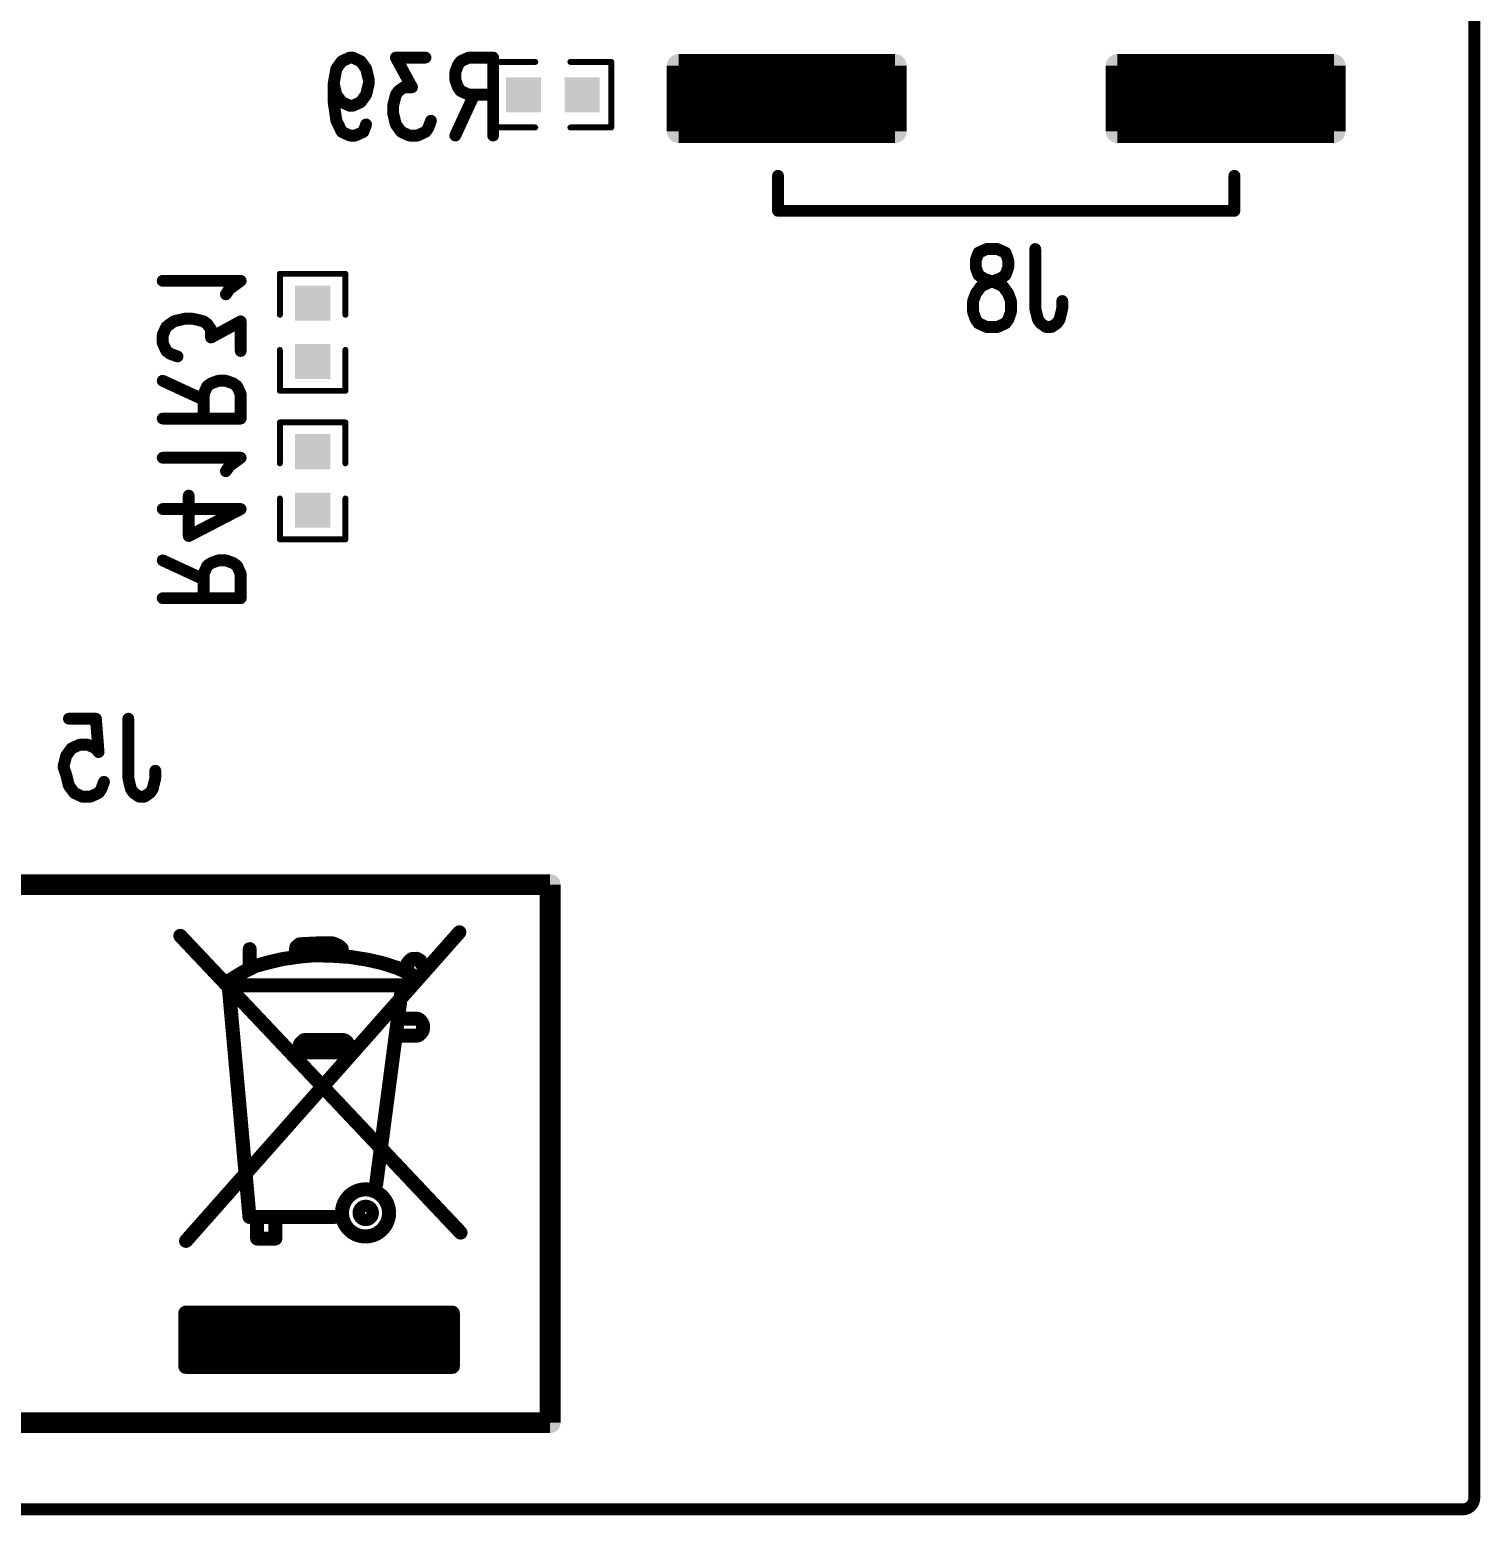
# Model space of a CAD drawing. Header units: millimetres. Extents: x 2.08 to 3.94, y 2.28 to 3.91.
# Drawn here: x 3.451 to 3.939, y 2.2854 to 2.7854 of the extents above; entities that cross this region are included whole.
import ezdxf

# ---------------------------------------------------------------- set-up
doc = ezdxf.new("R2010")
doc.units = ezdxf.units.MM
doc.layers.get('0').update_dxf_attribs({"linetype": 'CONTINUOUS', "lineweight": 0})
doc.layers.add('BOT_PHO', color=90, linetype='CONTINUOUS', lineweight=0)

# ---------------------------------------------------------------- blocks, each defined once
blk = doc.blocks.new('SQUARE_14')
blk.add_solid([(0.0059, 0.0059), (0.0059, -0.0059), (-0.0059, 0.0059), (-0.0059, -0.0059)])
blk = doc.blocks.new('ROUND_6')
h = blk.add_hatch(color=256)
edge = h.paths.add_edge_path(flags=0)
edge.add_arc((0, 0), 0.0025, 0, 360)
blk = doc.blocks.new('ROUND_7')
h = blk.add_hatch(color=256)
edge = h.paths.add_edge_path(flags=0)
edge.add_arc((0, 0), 0.002, 0, 360)
blk = doc.blocks.new('ROUND_9')
h = blk.add_hatch(color=256)
edge = h.paths.add_edge_path(flags=0)
edge.add_arc((0, 0), 0.00393, 0, 360)
blk = doc.blocks.new('ROUND_13')
h = blk.add_hatch(color=256)
edge = h.paths.add_edge_path(flags=0)
edge.add_arc((0, 0), 0.0035, 0, 360)
blk = doc.blocks.new('ROUND_15')
h = blk.add_hatch(color=256)
edge = h.paths.add_edge_path(flags=0)
edge.add_arc((0, 0), 0.001, 0, 360)
blk = doc.blocks.new('ROUND_16')
h = blk.add_hatch(color=256)
edge = h.paths.add_edge_path(flags=0)
edge.add_arc((0, 0), 0.00236, 0, 360)

msp = doc.modelspace()

# ---------------------------------------------------------------- linework, layer by layer
at = {"layer": 'BOT_PHO', "lineweight": 211}
for points, const_width in [([(3.93701, 3.53937), (3.93701, 2.29134)], 0.004), ([(3.55601, 2.77475), (3.55419, 2.77225)], 0.004), ([(3.55874, 2.776), (3.55601, 2.77475)], 0.004), ([(3.55964, 2.776), (3.55874, 2.776)], 0.004), ([(3.56237, 2.77475), (3.55964, 2.776)], 0.004), ([(3.56419, 2.77225), (3.56237, 2.77475)], 0.004), ([(3.58419, 2.776), (3.57419, 2.776)], 0.004), ([(3.57419, 2.776), (3.57964, 2.766)], 0.004), ([(3.5951, 2.7735), (3.59419, 2.771)], 0.004), ([(3.59601, 2.77475), (3.5951, 2.7735)], 0.004), ([(3.59874, 2.776), (3.59601, 2.77475)], 0.004), ([(3.60692, 2.776), (3.59874, 2.776)], 0.004), ([(3.60692, 2.776), (3.60692, 2.74975)], 0.004), ([(3.60732, 2.75248), (3.60732, 2.77453)], 0.002), ([(3.60732, 2.77453), (3.6211, 2.77453)], 0.002), ([(3.64669, 2.77453), (3.63291, 2.77453)], 0.002), ([(3.64669, 2.75248), (3.64669, 2.77453)], 0.002), ([(3.66929, 2.77323), (3.66929, 2.75118)], 0.00787), ([(3.74213, 2.77323), (3.66929, 2.77323)], 0.00787), ([(3.66929, 2.75118), (3.66929, 2.77323)], 0.00787), ([(3.74213, 2.77165), (3.66929, 2.77165)], 0.00787), ([(3.67717, 2.75118), (3.67717, 2.77323)], 0.00787), ([(3.68504, 2.75118), (3.68504, 2.77323)], 0.00787), ([(3.69291, 2.75118), (3.69291, 2.77323)], 0.00787), ([(3.70079, 2.75118), (3.70079, 2.77323)], 0.00787), ([(3.70866, 2.75118), (3.70866, 2.77323)], 0.00787), ([(3.71654, 2.75118), (3.71654, 2.77323)], 0.00787), ([(3.72441, 2.75118), (3.72441, 2.77323)], 0.00787), ([(3.73228, 2.75118), (3.73228, 2.77323)], 0.00787), ([(3.74016, 2.75118), (3.74016, 2.77323)], 0.00787), ([(3.74213, 2.75118), (3.74213, 2.77323)], 0.00787), ([(3.81693, 2.77323), (3.81693, 2.75118)], 0.00787), ([(3.88976, 2.77323), (3.81693, 2.77323)], 0.00787), ([(3.88976, 2.77165), (3.81693, 2.77165)], 0.00787), ([(3.8189, 2.75118), (3.8189, 2.77323)], 0.00787), ([(3.82677, 2.75118), (3.82677, 2.77323)], 0.00787), ([(3.83465, 2.75118), (3.83465, 2.77323)], 0.00787), ([(3.84252, 2.75118), (3.84252, 2.77323)], 0.00787), ([(3.85039, 2.75118), (3.85039, 2.77323)], 0.00787), ([(3.85827, 2.75118), (3.85827, 2.77323)], 0.00787), ([(3.86614, 2.75118), (3.86614, 2.77323)], 0.00787), ([(3.87402, 2.75118), (3.87402, 2.77323)], 0.00787), ([(3.88189, 2.75118), (3.88189, 2.77323)], 0.00787), ([(3.88976, 2.75118), (3.88976, 2.77323)], 0.00787), ([(3.88976, 2.75118), (3.88976, 2.77323)], 0.00787), ([(3.55419, 2.77225), (3.55328, 2.76725)], 0.004), ([(3.5651, 2.7685), (3.56419, 2.77225)], 0.004), ([(3.5651, 2.76725), (3.5651, 2.7685)], 0.004), ([(3.59419, 2.771), (3.59419, 2.7685)], 0.004), ([(3.59419, 2.7685), (3.5951, 2.766)], 0.004), ([(3.55328, 2.76725), (3.55419, 2.7635)], 0.004), ([(3.55328, 2.76725), (3.55328, 2.761)], 0.004), ([(3.55419, 2.7635), (3.55601, 2.761)], 0.004), ([(3.56237, 2.761), (3.56419, 2.7635)], 0.004), ([(3.56419, 2.7635), (3.5651, 2.76725)], 0.004), ([(3.57419, 2.7635), (3.57328, 2.75975)], 0.004), ([(3.5751, 2.76475), (3.57419, 2.7635)], 0.004), ([(3.57692, 2.766), (3.5751, 2.76475)], 0.004), ([(3.57964, 2.766), (3.57692, 2.766)], 0.004), ([(3.60055, 2.7635), (3.59419, 2.74975)], 0.004), ([(3.5951, 2.766), (3.59601, 2.76475)], 0.004), ([(3.59601, 2.76475), (3.59874, 2.7635)], 0.004), ([(3.59874, 2.7635), (3.60692, 2.7635)], 0.004), ([(3.74213, 2.76378), (3.66929, 2.76378)], 0.00787), ([(3.88976, 2.76378), (3.81693, 2.76378)], 0.00787), ([(3.55328, 2.761), (3.55419, 2.75475)], 0.004), ([(3.55601, 2.761), (3.55874, 2.75975)], 0.004), ([(3.55874, 2.75975), (3.55964, 2.75975)], 0.004), ([(3.55964, 2.75975), (3.56237, 2.761)], 0.004), ([(3.57328, 2.75975), (3.57328, 2.75725)], 0.004), ([(3.55419, 2.75475), (3.55601, 2.751)], 0.004), ([(3.56328, 2.751), (3.56419, 2.7535)], 0.004), ([(3.57328, 2.75725), (3.57419, 2.7535)], 0.004), ([(3.57419, 2.7535), (3.57601, 2.751)], 0.004), ([(3.5851, 2.75225), (3.58601, 2.75475)], 0.004), ([(3.74213, 2.75591), (3.66929, 2.75591)], 0.00787), ([(3.66929, 2.75118), (3.74213, 2.75118)], 0.00787), ([(3.88976, 2.75591), (3.81693, 2.75591)], 0.00787), ([(3.81693, 2.75118), (3.88976, 2.75118)], 0.00787), ([(3.55601, 2.751), (3.55874, 2.74975)], 0.004), ([(3.55874, 2.74975), (3.56055, 2.74975)], 0.004), ([(3.56055, 2.74975), (3.56328, 2.751)], 0.004), ([(3.57601, 2.751), (3.57874, 2.74975)], 0.004), ([(3.57874, 2.74975), (3.58146, 2.74975)], 0.004), ([(3.58146, 2.74975), (3.58419, 2.751)], 0.004), ([(3.58419, 2.751), (3.5851, 2.75225)], 0.004), ([(3.6211, 2.75248), (3.60732, 2.75248)], 0.002), ([(3.63291, 2.75248), (3.64669, 2.75248)], 0.002), ([(3.70276, 2.72441), (3.70276, 2.73622)], 0.004), ([(3.8563, 2.73622), (3.8563, 2.72441)], 0.004), ([(3.8563, 2.72441), (3.70276, 2.72441)], 0.004), ([(3.7693, 2.70782), (3.77021, 2.71032)], 0.004), ([(3.77021, 2.71032), (3.77294, 2.71157)], 0.004), ([(3.77294, 2.71157), (3.77658, 2.71157)], 0.004), ([(3.77658, 2.71157), (3.7793, 2.71032)], 0.004), ([(3.7793, 2.71032), (3.78021, 2.70782)], 0.004), ([(3.7893, 2.71157), (3.7893, 2.69157)], 0.004), ([(3.7693, 2.70532), (3.7693, 2.70782)], 0.004), ([(3.77021, 2.70282), (3.7693, 2.70532)], 0.004), ([(3.78021, 2.70532), (3.7793, 2.70282)], 0.004), ([(3.78021, 2.70782), (3.78021, 2.70532)], 0.004), ([(3.52201, 2.70087), (3.49576, 2.70087)], 0.004), ([(3.51701, 2.69632), (3.51826, 2.69814)], 0.004), ([(3.51826, 2.69814), (3.52201, 2.70087)], 0.004), ([(3.55723, 2.70321), (3.53518, 2.70321)], 0.002), ([(3.53518, 2.70321), (3.53518, 2.68943)], 0.002), ([(3.55723, 2.68943), (3.55723, 2.70321)], 0.002), ([(3.77112, 2.69907), (3.7693, 2.69657)], 0.004), ([(3.77203, 2.70157), (3.77021, 2.70282)], 0.004), ([(3.77385, 2.70032), (3.77112, 2.69907)], 0.004), ([(3.77567, 2.70032), (3.77203, 2.70157)], 0.004), ([(3.77749, 2.70157), (3.77385, 2.70032)], 0.004), ([(3.77839, 2.69907), (3.77567, 2.70032)], 0.004), ([(3.7793, 2.70282), (3.77749, 2.70157)], 0.004), ([(3.78021, 2.69657), (3.77839, 2.69907)], 0.004), ([(3.7693, 2.69657), (3.76839, 2.69407)], 0.004), ([(3.76839, 2.69407), (3.76839, 2.69032)], 0.004), ([(3.78112, 2.69407), (3.78021, 2.69657)], 0.004), ([(3.78112, 2.69032), (3.78112, 2.69407)], 0.004), ([(3.79839, 2.69157), (3.79839, 2.69407)], 0.004), ([(3.50326, 2.68814), (3.49951, 2.68723)], 0.004), ([(3.50576, 2.68814), (3.50326, 2.68814)], 0.004), ([(3.50951, 2.68723), (3.50576, 2.68814)], 0.004), ([(3.76839, 2.69032), (3.7693, 2.68782)], 0.004), ([(3.78021, 2.68782), (3.78112, 2.69032)], 0.004), ([(3.7893, 2.69157), (3.79021, 2.68782)], 0.004), ([(3.79749, 2.68782), (3.79839, 2.69157)], 0.004), ([(3.49701, 2.68541), (3.49576, 2.68269)], 0.004), ([(3.49951, 2.68723), (3.49701, 2.68541)], 0.004), ([(3.51076, 2.68632), (3.50951, 2.68723)], 0.004), ([(3.51201, 2.6845), (3.51076, 2.68632)], 0.004), ([(3.52201, 2.68723), (3.51201, 2.68178)], 0.004), ([(3.51201, 2.68178), (3.51201, 2.6845)], 0.004), ([(3.52201, 2.67723), (3.52201, 2.68723)], 0.004), ([(3.7693, 2.68782), (3.77021, 2.68657)], 0.004), ([(3.77021, 2.68657), (3.77294, 2.68532)], 0.004), ([(3.77294, 2.68532), (3.77658, 2.68532)], 0.004), ([(3.77658, 2.68532), (3.7793, 2.68657)], 0.004), ([(3.7793, 2.68657), (3.78021, 2.68782)], 0.004), ([(3.79021, 2.68782), (3.79112, 2.68657)], 0.004), ([(3.79112, 2.68657), (3.79294, 2.68532)], 0.004), ([(3.79294, 2.68532), (3.79476, 2.68532)], 0.004), ([(3.79476, 2.68532), (3.79658, 2.68657)], 0.004), ([(3.79658, 2.68657), (3.79749, 2.68782)], 0.004), ([(3.49576, 2.68269), (3.49576, 2.67996)], 0.004), ([(3.49576, 2.67996), (3.49701, 2.67723)], 0.004), ([(3.49701, 2.67723), (3.49826, 2.67632)], 0.004), ([(3.49826, 2.67632), (3.50076, 2.67541)], 0.004), ([(3.53518, 2.66384), (3.53518, 2.67762)], 0.002), ([(3.55723, 2.67762), (3.55723, 2.66384)], 0.002), ([(3.50951, 2.66087), (3.49576, 2.66723)], 0.004), ([(3.51076, 2.66541), (3.50951, 2.66269)], 0.004), ([(3.51201, 2.66632), (3.51076, 2.66541)], 0.004), ([(3.51451, 2.66723), (3.51201, 2.66632)], 0.004), ([(3.51701, 2.66723), (3.51451, 2.66723)], 0.004), ([(3.51951, 2.66632), (3.51701, 2.66723)], 0.004), ([(3.52076, 2.66541), (3.51951, 2.66632)], 0.004), ([(3.52201, 2.66269), (3.52076, 2.66541)], 0.004), ([(3.50951, 2.66269), (3.50951, 2.6545)], 0.004), ([(3.52201, 2.6545), (3.52201, 2.66269)], 0.004), ([(3.55723, 2.66384), (3.53518, 2.66384)], 0.002), ([(3.52201, 2.6545), (3.49576, 2.6545)], 0.004), ([(3.55723, 2.65321), (3.53518, 2.65321)], 0.002), ([(3.53518, 2.65321), (3.53518, 2.63943)], 0.002), ([(3.55723, 2.63943), (3.55723, 2.65321)], 0.002), ([(3.52201, 2.64132), (3.49576, 2.64132)], 0.004), ([(3.51701, 2.63678), (3.51826, 2.63859)], 0.004), ([(3.51826, 2.63859), (3.52201, 2.64132)], 0.004), ([(3.50451, 2.61496), (3.50451, 2.62859)], 0.004), ([(3.52201, 2.62405), (3.49576, 2.62405)], 0.004), ([(3.52201, 2.62405), (3.50451, 2.61496)], 0.004), ([(3.53518, 2.61384), (3.53518, 2.62762)], 0.002), ([(3.55723, 2.62762), (3.55723, 2.61384)], 0.002), ([(3.55723, 2.61384), (3.53518, 2.61384)], 0.002), ([(3.50951, 2.60041), (3.49576, 2.60678)], 0.004), ([(3.51076, 2.60496), (3.50951, 2.60223)], 0.004), ([(3.51201, 2.60587), (3.51076, 2.60496)], 0.004), ([(3.51451, 2.60678), (3.51201, 2.60587)], 0.004), ([(3.51701, 2.60678), (3.51451, 2.60678)], 0.004), ([(3.51951, 2.60587), (3.51701, 2.60678)], 0.004), ([(3.52076, 2.60496), (3.51951, 2.60587)], 0.004), ([(3.52201, 2.60223), (3.52076, 2.60496)], 0.004), ([(3.50951, 2.60223), (3.50951, 2.59405)], 0.004), ([(3.52201, 2.59405), (3.52201, 2.60223)], 0.004), ([(3.52201, 2.59405), (3.49576, 2.59405)], 0.004), ([(3.46419, 2.5535), (3.47328, 2.5535)], 0.004), ([(3.47328, 2.5535), (3.47419, 2.54225)], 0.004), ([(3.48419, 2.5535), (3.48419, 2.5335)], 0.004), ([(3.4651, 2.5435), (3.46328, 2.541)], 0.004), ([(3.46783, 2.54475), (3.4651, 2.5435)], 0.004), ([(3.47055, 2.54475), (3.46783, 2.54475)], 0.004), ([(3.47328, 2.5435), (3.47055, 2.54475)], 0.004), ([(3.47419, 2.54225), (3.47328, 2.5435)], 0.004), ([(3.46328, 2.541), (3.46237, 2.53725)], 0.004), ([(3.46237, 2.53725), (3.46328, 2.53475)], 0.004), ([(3.46328, 2.53475), (3.46419, 2.531)], 0.004), ([(3.48419, 2.5335), (3.4851, 2.52975)], 0.004), ([(3.49237, 2.52975), (3.49328, 2.5335)], 0.004), ([(3.49328, 2.5335), (3.49328, 2.536)], 0.004), ([(3.46419, 2.531), (3.46601, 2.5285)], 0.004), ([(3.46601, 2.5285), (3.46874, 2.52725)], 0.004), ([(3.47146, 2.52725), (3.47419, 2.5285)], 0.004), ([(3.47419, 2.5285), (3.4751, 2.52975)], 0.004), ([(3.4751, 2.52975), (3.47601, 2.53225)], 0.004), ([(3.4851, 2.52975), (3.48601, 2.5285)], 0.004), ([(3.48601, 2.5285), (3.48783, 2.52725)], 0.004), ([(3.48964, 2.52725), (3.49146, 2.5285)], 0.004), ([(3.49146, 2.5285), (3.49237, 2.52975)], 0.004), ([(3.46874, 2.52725), (3.47146, 2.52725)], 0.004), ([(3.48783, 2.52725), (3.48964, 2.52725)], 0.004), ([(3.62611, 2.49766), (3.01981, 2.49766)], 0.007), ([(3.62611, 2.31656), (3.62611, 2.49766)], 0.007), ([(3.50167, 2.48044), (3.59599, 2.38052)], 0.00472), ([(3.50359, 2.37772), (3.59559, 2.48164)], 0.00472), ([(3.54071, 2.4766), (3.54183, 2.47756)], 0.00472), ([(3.54183, 2.47756), (3.54831, 2.47788)], 0.00472), ([(3.54831, 2.47788), (3.55295, 2.47788)], 0.00472), ([(3.55295, 2.47788), (3.55511, 2.47692)], 0.00472), ([(3.52503, 2.471), (3.52503, 2.47596)], 0.00472), ([(3.53135, 2.47148), (3.53607, 2.4726)], 0.00472), ([(3.53607, 2.4726), (3.54223, 2.47348)], 0.00472), ([(3.54047, 2.4742), (3.54071, 2.4766)], 0.00472), ([(3.54223, 2.47348), (3.54687, 2.47388)], 0.00472), ([(3.54687, 2.47388), (3.55295, 2.47372)], 0.00472), ([(3.55295, 2.47372), (3.55879, 2.47332)], 0.00472), ([(3.55511, 2.47692), (3.55599, 2.47612)], 0.00472), ([(3.55599, 2.47612), (3.55599, 2.47372)], 0.00472), ([(3.55879, 2.47332), (3.56471, 2.47236)], 0.00472), ([(3.57959, 2.4726), (3.57879, 2.47188)], 0.00472), ([(3.58127, 2.47268), (3.57959, 2.4726)], 0.00472), ([(3.58239, 2.47204), (3.58127, 2.47268)], 0.00472), ([(3.51759, 2.465), (3.52295, 2.46828)], 0.00472), ([(3.52295, 2.46828), (3.52695, 2.47028)], 0.00472), ([(3.52695, 2.47028), (3.53135, 2.47148)], 0.00472), ([(3.56471, 2.47236), (3.56967, 2.47124)], 0.00472), ([(3.56967, 2.47124), (3.57487, 2.46956)], 0.00472), ([(3.57487, 2.46956), (3.57943, 2.4674)], 0.00472), ([(3.57815, 2.47116), (3.57807, 2.47028)], 0.00472), ([(3.57807, 2.47028), (3.57807, 2.4686)], 0.00472), ([(3.57879, 2.47188), (3.57815, 2.47116)], 0.00472), ([(3.58327, 2.47036), (3.58239, 2.47204)], 0.00472), ([(3.52495, 2.3858), (3.51783, 2.465)], 0.00472), ([(3.52055, 2.46372), (3.57775, 2.46372)], 0.00472), ([(3.57623, 2.46276), (3.56759, 2.39692)], 0.00472), ([(3.57943, 2.4674), (3.58039, 2.46676)], 0.00472), ([(3.57623, 2.45252), (3.58151, 2.45252)], 0.00472), ([(3.5558, 2.44532), (3.54327, 2.44532)], 0.00472), ([(3.58151, 2.44684), (3.57567, 2.44684)], 0.00472), ([(3.54359, 2.44124), (3.55628, 2.44124)], 0.00472), ([(3.55359, 2.3858), (3.52495, 2.3858)], 0.00472), ([(3.52751, 2.38396), (3.52751, 2.37852)], 0.00472), ([(3.53367, 2.37852), (3.53367, 2.3842)], 0.00472), ([(3.52751, 2.37852), (3.53367, 2.37852)], 0.00472), ([(3.50351, 2.35346), (3.59323, 2.35346)], 0.005), ([(3.50351, 2.3355), (3.50351, 2.35346)], 0.005), ([(3.59323, 2.35346), (3.59323, 2.3355)], 0.005), ([(3.59323, 2.34899), (3.50351, 2.34899)], 0.005), ([(3.59323, 2.34449), (3.50351, 2.34449)], 0.005), ([(3.59323, 2.33999), (3.50351, 2.33999)], 0.005), ([(3.59323, 2.3355), (3.50351, 2.3355)], 0.005), ([(3.01981, 2.31656), (3.62611, 2.31656)], 0.007), ([(3.93307, 2.2874), (2.75984, 2.2874)], 0.004)]:
    msp.add_lwpolyline(points, dxfattribs=dict(at, const_width=const_width))
for points, const_width in [([(3.58151, 2.44684, 0.654543), (3.58151, 2.45252)], 0.00472), ([(3.54319, 2.44492, 0.86865), (3.54359, 2.44124)], 0.00472), ([(3.55628, 2.44124, 1.060905), (3.5558, 2.44532)], 0.00472), ([(3.55607, 2.38716), (3.55607, 2.38716, 1), (3.57191, 2.38716, 1), (3.55607, 2.38716)], 0.00472), ([(3.56199, 2.38716), (3.56199, 2.38716, 1), (3.56615, 2.38716, 1), (3.56199, 2.38716)], 0.00472), ([(3.93307, 2.2874, 0.414214), (3.93701, 2.29134)], 0.004)]:
    msp.add_lwpolyline(points, format="xyb", dxfattribs=dict(at, const_width=const_width))

# ---------------------------------------------------------------- block references
at = {"layer": 'BOT_PHO'}
for name, p in [('ROUND_7', (3.55601, 2.77475)), ('ROUND_7', (3.55874, 2.776)), ('ROUND_7', (3.55964, 2.776)), ('ROUND_7', (3.56237, 2.77475)), ('ROUND_7', (3.57419, 2.776)), ('ROUND_7', (3.58419, 2.776)), ('ROUND_7', (3.5951, 2.7735)), ('ROUND_7', (3.59601, 2.77475)), ('ROUND_7', (3.59874, 2.776)), ('ROUND_7', (3.60692, 2.776)), ('ROUND_7', (3.60692, 2.776)), ('ROUND_15', (3.60732, 2.77453)), ('ROUND_15', (3.6211, 2.77453)), ('ROUND_15', (3.63291, 2.77453)), ('ROUND_15', (3.64669, 2.77453)), ('ROUND_9', (3.66929, 2.77323)), ('ROUND_9', (3.66929, 2.77323)), ('ROUND_9', (3.66929, 2.77323)), ('ROUND_9', (3.66929, 2.77165)), ('ROUND_9', (3.67717, 2.77323)), ('ROUND_9', (3.68504, 2.77323)), ('ROUND_9', (3.69291, 2.77323)), ('ROUND_9', (3.70079, 2.77323)), ('ROUND_9', (3.70866, 2.77323)), ('ROUND_9', (3.71654, 2.77323)), ('ROUND_9', (3.72441, 2.77323)), ('ROUND_9', (3.73228, 2.77323)), ('ROUND_9', (3.74016, 2.77323)), ('ROUND_9', (3.74213, 2.77323)), ('ROUND_9', (3.74213, 2.77165)), ('ROUND_9', (3.81693, 2.77323)), ('ROUND_9', (3.81693, 2.77323)), ('ROUND_9', (3.81693, 2.77165)), ('ROUND_9', (3.8189, 2.77323)), ('ROUND_9', (3.82677, 2.77323)), ('ROUND_9', (3.83465, 2.77323)), ('ROUND_9', (3.84252, 2.77323)), ('ROUND_9', (3.85039, 2.77323)), ('ROUND_9', (3.85827, 2.77323)), ('ROUND_9', (3.86614, 2.77323)), ('ROUND_9', (3.87402, 2.77323)), ('ROUND_9', (3.88189, 2.77323)), ('ROUND_9', (3.88976, 2.77323)), ('ROUND_9', (3.88976, 2.77323)), ('ROUND_9', (3.88976, 2.77165)), ('ROUND_7', (3.55419, 2.77225)), ('ROUND_7', (3.56419, 2.77225)), ('ROUND_7', (3.5651, 2.7685)), ('ROUND_7', (3.59419, 2.771)), ('ROUND_7', (3.59419, 2.7685)), ('ROUND_7', (3.55328, 2.76725)), ('ROUND_7', (3.55328, 2.76725)), ('ROUND_7', (3.55419, 2.7635)), ('ROUND_7', (3.56419, 2.7635)), ('ROUND_7', (3.5651, 2.76725)), ('ROUND_7', (3.57419, 2.7635)), ('ROUND_7', (3.5751, 2.76475)), ('ROUND_7', (3.57692, 2.766)), ('ROUND_7', (3.57964, 2.766)), ('ROUND_7', (3.5951, 2.766)), ('ROUND_7', (3.59601, 2.76475)), ('ROUND_7', (3.59874, 2.7635)), ('ROUND_7', (3.60055, 2.7635)), ('ROUND_7', (3.60692, 2.7635)), ('SQUARE_14', (3.61717, 2.7635)), ('SQUARE_14', (3.63685, 2.7635)), ('ROUND_9', (3.66929, 2.76378)), ('ROUND_9', (3.74213, 2.76378)), ('ROUND_9', (3.81693, 2.76378)), ('ROUND_9', (3.88976, 2.76378)), ('ROUND_7', (3.55328, 2.761)), ('ROUND_7', (3.55601, 2.761)), ('ROUND_7', (3.55874, 2.75975)), ('ROUND_7', (3.55964, 2.75975)), ('ROUND_7', (3.56237, 2.761)), ('ROUND_7', (3.57328, 2.75975)), ('ROUND_7', (3.55419, 2.75475)), ('ROUND_7', (3.56419, 2.7535)), ('ROUND_7', (3.57328, 2.75725)), ('ROUND_7', (3.57419, 2.7535)), ('ROUND_7', (3.58601, 2.75475)), ('ROUND_9', (3.66929, 2.75591)), ('ROUND_9', (3.66929, 2.75118)), ('ROUND_9', (3.66929, 2.75118)), ('ROUND_9', (3.67717, 2.75118)), ('ROUND_9', (3.68504, 2.75118)), ('ROUND_9', (3.69291, 2.75118)), ('ROUND_9', (3.70079, 2.75118)), ('ROUND_9', (3.70866, 2.75118)), ('ROUND_9', (3.71654, 2.75118)), ('ROUND_9', (3.72441, 2.75118)), ('ROUND_9', (3.73228, 2.75118)), ('ROUND_9', (3.74016, 2.75118)), ('ROUND_9', (3.74213, 2.75591)), ('ROUND_9', (3.74213, 2.75118)), ('ROUND_9', (3.81693, 2.75591)), ('ROUND_9', (3.81693, 2.75118)), ('ROUND_9', (3.8189, 2.75118)), ('ROUND_9', (3.82677, 2.75118)), ('ROUND_9', (3.83465, 2.75118)), ('ROUND_9', (3.84252, 2.75118)), ('ROUND_9', (3.85039, 2.75118)), ('ROUND_9', (3.85827, 2.75118)), ('ROUND_9', (3.86614, 2.75118)), ('ROUND_9', (3.87402, 2.75118)), ('ROUND_9', (3.88189, 2.75118)), ('ROUND_9', (3.88976, 2.75591)), ('ROUND_9', (3.88976, 2.75118)), ('ROUND_9', (3.88976, 2.75118)), ('ROUND_7', (3.55601, 2.751)), ('ROUND_7', (3.55874, 2.74975)), ('ROUND_7', (3.56055, 2.74975)), ('ROUND_7', (3.56328, 2.751)), ('ROUND_7', (3.57601, 2.751)), ('ROUND_7', (3.57874, 2.74975)), ('ROUND_7', (3.58146, 2.74975)), ('ROUND_7', (3.58419, 2.751)), ('ROUND_7', (3.5851, 2.75225)), ('ROUND_7', (3.59419, 2.74975)), ('ROUND_7', (3.60692, 2.74975)), ('ROUND_15', (3.60732, 2.75248)), ('ROUND_15', (3.6211, 2.75248)), ('ROUND_15', (3.63291, 2.75248)), ('ROUND_15', (3.64669, 2.75248)), ('ROUND_7', (3.70276, 2.73622)), ('ROUND_7', (3.8563, 2.73622)), ('ROUND_7', (3.70276, 2.72441)), ('ROUND_7', (3.8563, 2.72441)), ('ROUND_7', (3.77021, 2.71032)), ('ROUND_7', (3.77294, 2.71157)), ('ROUND_7', (3.77658, 2.71157)), ('ROUND_7', (3.77658, 2.71157)), ('ROUND_7', (3.7793, 2.71032)), ('ROUND_7', (3.7893, 2.71157)), ('ROUND_7', (3.7693, 2.70782)), ('ROUND_7', (3.7693, 2.70532)), ('ROUND_7', (3.78021, 2.70782)), ('ROUND_7', (3.78021, 2.70532)), ('ROUND_7', (3.49576, 2.70087)), ('ROUND_7', (3.51826, 2.69814)), ('ROUND_7', (3.52201, 2.70087)), ('ROUND_15', (3.53518, 2.70321)), ('ROUND_15', (3.55723, 2.70321)), ('ROUND_7', (3.77021, 2.70282)), ('ROUND_7', (3.77112, 2.69907)), ('ROUND_7', (3.77203, 2.70157)), ('ROUND_7', (3.77385, 2.70032)), ('ROUND_7', (3.77567, 2.70032)), ('ROUND_7', (3.77749, 2.70157)), ('ROUND_7', (3.77839, 2.69907)), ('ROUND_7', (3.7793, 2.70282)), ('ROUND_7', (3.51701, 2.69632)), ('SQUARE_14', (3.54621, 2.69337)), ('ROUND_7', (3.76839, 2.69407)), ('ROUND_7', (3.7693, 2.69657)), ('ROUND_7', (3.78021, 2.69657)), ('ROUND_7', (3.78112, 2.69407)), ('ROUND_7', (3.79839, 2.69407)), ('ROUND_7', (3.50326, 2.68814)), ('ROUND_7', (3.50576, 2.68814)), ('ROUND_15', (3.53518, 2.68943)), ('ROUND_15', (3.55723, 2.68943)), ('ROUND_7', (3.76839, 2.69032)), ('ROUND_7', (3.78112, 2.69032)), ('ROUND_7', (3.7893, 2.69157)), ('ROUND_7', (3.79839, 2.69157)), ('ROUND_7', (3.49701, 2.68541)), ('ROUND_7', (3.49951, 2.68723)), ('ROUND_7', (3.50951, 2.68723)), ('ROUND_7', (3.51076, 2.68632)), ('ROUND_7', (3.51201, 2.6845)), ('ROUND_7', (3.52201, 2.68723)), ('ROUND_7', (3.7693, 2.68782)), ('ROUND_7', (3.77021, 2.68657)), ('ROUND_7', (3.77294, 2.68532)), ('ROUND_7', (3.77658, 2.68532)), ('ROUND_7', (3.7793, 2.68657)), ('ROUND_7', (3.78021, 2.68782)), ('ROUND_7', (3.79021, 2.68782)), ('ROUND_7', (3.79112, 2.68657)), ('ROUND_7', (3.79294, 2.68532)), ('ROUND_7', (3.79476, 2.68532)), ('ROUND_7', (3.79658, 2.68657)), ('ROUND_7', (3.79749, 2.68782)), ('ROUND_7', (3.49576, 2.68269)), ('ROUND_7', (3.49576, 2.67996)), ('ROUND_7', (3.51201, 2.68178)), ('ROUND_7', (3.49701, 2.67723)), ('ROUND_7', (3.49826, 2.67632)), ('ROUND_7', (3.50076, 2.67541)), ('ROUND_7', (3.52201, 2.67723)), ('ROUND_15', (3.53518, 2.67762)), ('SQUARE_14', (3.54621, 2.67368)), ('ROUND_15', (3.55723, 2.67762)), ('ROUND_7', (3.49576, 2.66723)), ('ROUND_7', (3.51076, 2.66541)), ('ROUND_7', (3.51201, 2.66632)), ('ROUND_7', (3.51451, 2.66723)), ('ROUND_7', (3.51701, 2.66723)), ('ROUND_7', (3.51951, 2.66632)), ('ROUND_7', (3.52076, 2.66541)), ('ROUND_7', (3.50951, 2.66269)), ('ROUND_7', (3.50951, 2.66087)), ('ROUND_7', (3.52201, 2.66269)), ('ROUND_15', (3.53518, 2.66384)), ('ROUND_15', (3.55723, 2.66384)), ('ROUND_7', (3.49576, 2.6545)), ('ROUND_7', (3.50951, 2.6545)), ('ROUND_7', (3.52201, 2.6545)), ('ROUND_7', (3.52201, 2.6545)), ('ROUND_15', (3.53518, 2.65321)), ('ROUND_15', (3.55723, 2.65321)), ('SQUARE_14', (3.54621, 2.64337)), ('ROUND_7', (3.49576, 2.64132)), ('ROUND_7', (3.51826, 2.63859)), ('ROUND_7', (3.52201, 2.64132)), ('ROUND_15', (3.53518, 2.63943)), ('ROUND_15', (3.55723, 2.63943)), ('ROUND_7', (3.51701, 2.63678)), ('ROUND_7', (3.50451, 2.62859)), ('ROUND_7', (3.49576, 2.62405)), ('ROUND_7', (3.52201, 2.62405)), ('ROUND_7', (3.52201, 2.62405)), ('ROUND_15', (3.53518, 2.62762)), ('SQUARE_14', (3.54621, 2.62368)), ('ROUND_15', (3.55723, 2.62762)), ('ROUND_7', (3.50451, 2.61496)), ('ROUND_15', (3.53518, 2.61384)), ('ROUND_15', (3.55723, 2.61384)), ('ROUND_7', (3.49576, 2.60678)), ('ROUND_7', (3.51076, 2.60496)), ('ROUND_7', (3.51201, 2.60587)), ('ROUND_7', (3.51451, 2.60678)), ('ROUND_7', (3.51701, 2.60678)), ('ROUND_7', (3.51951, 2.60587)), ('ROUND_7', (3.52076, 2.60496)), ('ROUND_7', (3.50951, 2.60223)), ('ROUND_7', (3.50951, 2.60041)), ('ROUND_7', (3.52201, 2.60223)), ('ROUND_7', (3.49576, 2.59405)), ('ROUND_7', (3.50951, 2.59405)), ('ROUND_7', (3.52201, 2.59405)), ('ROUND_7', (3.52201, 2.59405)), ('ROUND_7', (3.46419, 2.5535)), ('ROUND_7', (3.47328, 2.5535)), ('ROUND_7', (3.48419, 2.5535)), ('ROUND_7', (3.4651, 2.5435)), ('ROUND_7', (3.46783, 2.54475)), ('ROUND_7', (3.47055, 2.54475)), ('ROUND_7', (3.47328, 2.5435)), ('ROUND_7', (3.46328, 2.541)), ('ROUND_7', (3.47419, 2.54225)), ('ROUND_7', (3.46237, 2.53725)), ('ROUND_7', (3.46328, 2.53475)), ('ROUND_7', (3.48419, 2.5335)), ('ROUND_7', (3.49328, 2.536)), ('ROUND_7', (3.49328, 2.5335)), ('ROUND_7', (3.46419, 2.531)), ('ROUND_7', (3.46601, 2.5285)), ('ROUND_7', (3.47419, 2.5285)), ('ROUND_7', (3.4751, 2.52975)), ('ROUND_7', (3.47601, 2.53225)), ('ROUND_7', (3.4851, 2.52975)), ('ROUND_7', (3.48601, 2.5285)), ('ROUND_7', (3.49146, 2.5285)), ('ROUND_7', (3.49237, 2.52975)), ('ROUND_7', (3.46874, 2.52725)), ('ROUND_7', (3.47146, 2.52725)), ('ROUND_7', (3.48783, 2.52725)), ('ROUND_7', (3.48964, 2.52725)), ('ROUND_13', (3.62611, 2.49766)), ('ROUND_13', (3.62611, 2.49766)), ('ROUND_16', (3.50167, 2.48044)), ('ROUND_16', (3.54183, 2.47756)), ('ROUND_16', (3.54831, 2.47788)), ('ROUND_16', (3.55295, 2.47788)), ('ROUND_16', (3.59559, 2.48164)), ('ROUND_16', (3.52503, 2.47596)), ('ROUND_16', (3.53607, 2.4726)), ('ROUND_16', (3.54047, 2.4742)), ('ROUND_16', (3.54071, 2.4766)), ('ROUND_16', (3.54223, 2.47348)), ('ROUND_16', (3.54687, 2.47388)), ('ROUND_16', (3.55295, 2.47372)), ('ROUND_16', (3.55511, 2.47692)), ('ROUND_16', (3.55599, 2.47612)), ('ROUND_16', (3.55599, 2.47372)), ('ROUND_16', (3.55879, 2.47332)), ('ROUND_16', (3.57959, 2.4726)), ('ROUND_16', (3.58127, 2.47268)), ('ROUND_16', (3.52295, 2.46828)), ('ROUND_16', (3.52503, 2.471)), ('ROUND_16', (3.52695, 2.47028)), ('ROUND_16', (3.53135, 2.47148)), ('ROUND_16', (3.56471, 2.47236)), ('ROUND_16', (3.56967, 2.47124)), ('ROUND_16', (3.57487, 2.46956)), ('ROUND_16', (3.57807, 2.47028)), ('ROUND_16', (3.57807, 2.4686)), ('ROUND_16', (3.57815, 2.47116)), ('ROUND_16', (3.57879, 2.47188)), ('ROUND_16', (3.58239, 2.47204)), ('ROUND_16', (3.58327, 2.47036)), ('ROUND_16', (3.51759, 2.465)), ('ROUND_16', (3.51783, 2.465)), ('ROUND_16', (3.52055, 2.46372)), ('ROUND_16', (3.57623, 2.46276)), ('ROUND_16', (3.57775, 2.46372)), ('ROUND_16', (3.57943, 2.4674)), ('ROUND_16', (3.58039, 2.46676)), ('ROUND_16', (3.57623, 2.45252)), ('ROUND_16', (3.58151, 2.45252)), ('ROUND_16', (3.58151, 2.45252)), ('ROUND_16', (3.54319, 2.44492)), ('ROUND_16', (3.54327, 2.44532)), ('ROUND_16', (3.5558, 2.44532)), ('ROUND_16', (3.5558, 2.44532)), ('ROUND_16', (3.57567, 2.44684)), ('ROUND_16', (3.58151, 2.44684)), ('ROUND_16', (3.58151, 2.44684)), ('ROUND_16', (3.54359, 2.44124)), ('ROUND_16', (3.54359, 2.44124)), ('ROUND_16', (3.55628, 2.44124)), ('ROUND_16', (3.55628, 2.44124)), ('ROUND_16', (3.56759, 2.39692)), ('ROUND_16', (3.52495, 2.3858)), ('ROUND_16', (3.52751, 2.38396)), ('ROUND_16', (3.53367, 2.3842)), ('ROUND_16', (3.55359, 2.3858)), ('ROUND_16', (3.50359, 2.37772)), ('ROUND_16', (3.52751, 2.37852)), ('ROUND_16', (3.53367, 2.37852)), ('ROUND_16', (3.59599, 2.38052)), ('ROUND_6', (3.50351, 2.35346)), ('ROUND_6', (3.50351, 2.35346)), ('ROUND_6', (3.59323, 2.35346)), ('ROUND_6', (3.50351, 2.34899)), ('ROUND_6', (3.59323, 2.34899)), ('ROUND_6', (3.50351, 2.34449)), ('ROUND_6', (3.59323, 2.34449)), ('ROUND_6', (3.50351, 2.33999)), ('ROUND_6', (3.59323, 2.33999)), ('ROUND_6', (3.50351, 2.3355)), ('ROUND_6', (3.59323, 2.3355)), ('ROUND_13', (3.62611, 2.31656)), ('ROUND_7', (3.93701, 2.29134)), ('ROUND_7', (3.93701, 2.29134)), ('ROUND_7', (3.93307, 2.2874)), ('ROUND_7', (3.93307, 2.2874))]:
    msp.add_blockref(name, p, dxfattribs=at)

doc.saveas('drawing.dxf')
